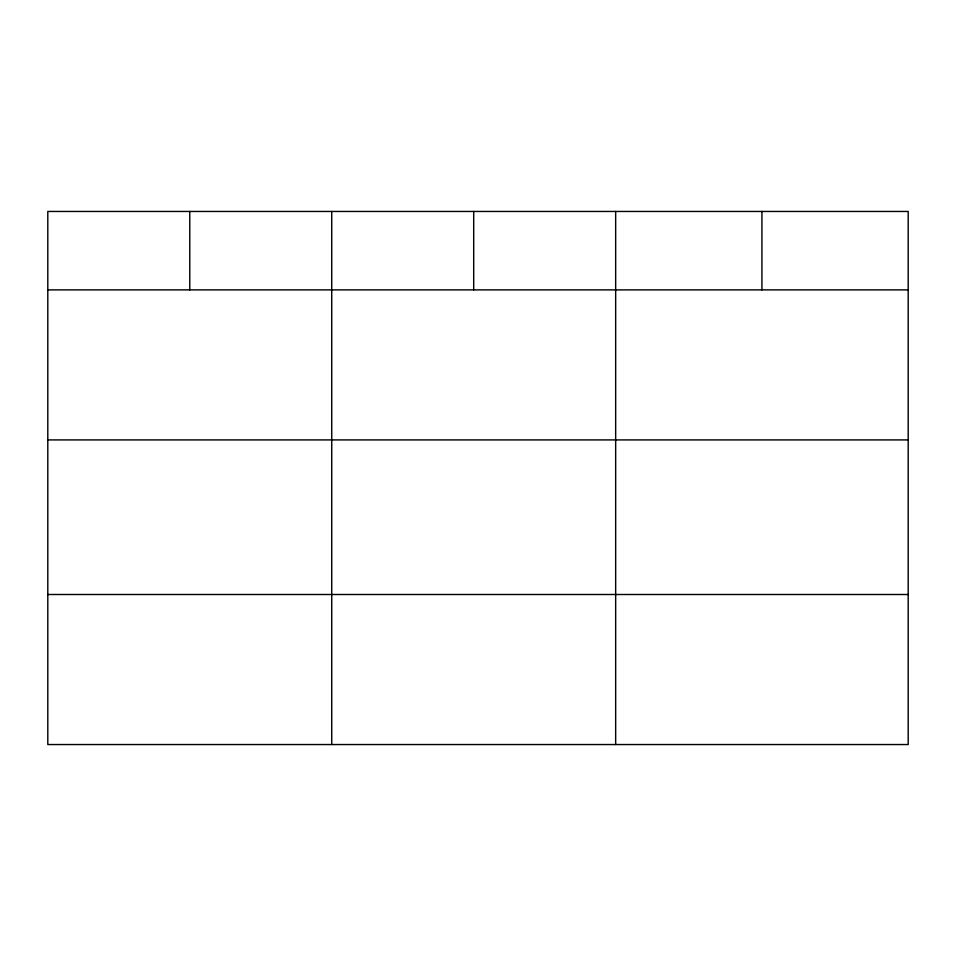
<?xml version="1.0" encoding="UTF-8"?>
<svg xmlns="http://www.w3.org/2000/svg" width="956" height="956" viewBox="0 0 956 956"><rect width="100%" height="100%" fill="white"/><g stroke="black" fill="none" stroke-linecap="round" stroke-linejoin="round"><path stroke-width="1.43" d="M908.2 439.915L908.2 211.455L47.8 211.455L47.8 744.545L908.2 744.545L908.2 439.915L47.8 439.915M47.8 289.883L908.2 289.883M47.8 594.501L908.2 594.501M761.932 211.455L761.932 289.883M615.664 211.455L615.664 744.545M473.698 211.455L473.698 289.883M331.732 211.455L331.732 744.545M189.766 211.455L189.766 289.883"/></g></svg>
